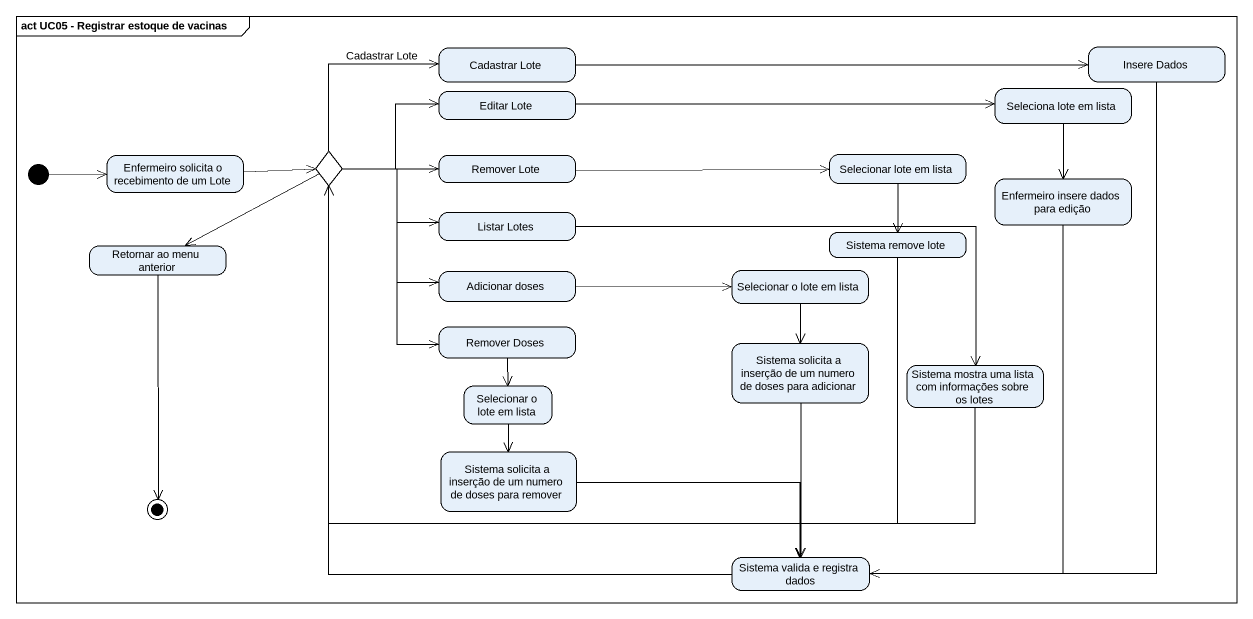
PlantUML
@startuml
mainframe act UC05 - Registrar estoque de vacinas
hide empty description
state "Cadastrar Lote" as Cadastrar_Lote
state "Insere Dados" as Insere_Dados
state "Editar Lote" as Editar_Lote
state "Seleciona lote em lista" as Seleciona_lote_em_lista
state choice1 <<choice>>
state "Enfermeiro solicita o recebimento de um Lote" as Enfermeiro_solicita_o
state "Remover Lote" as Remover_Lote
state "Selecionar lote em lista" as Selecionar_lote_em_lista
state "Enfermeiro insere dados para edição" as Enfermeiro_insere_dados
state "Listar Lotes" as Listar_Lotes
state "Sistema remove lote" as Sistema_remove_lote
state "Retornar ao menu anterior" as Retornar_ao_menu_anterior
state "Adicionar doses" as Adicionar_doses
state "Selecionar o lote em lista" as Selecionar_o_lote_em_lista
state "Remover Doses" as Remover_Doses
state "Sistema solicita a inserção de um numero de doses para adicionar" as Sistema_solicita_a_inserção
state "Sistema mostra uma lista com informações sobre os lotes" as Sistema_mostra_uma_lista
state "Selecionar o lote em lista" as Selecionar_o_lote_em_lista_2
state "Sistema solicita a inserção de um numero de doses para remover" as Sistema_solicita_a_inserção_2
state "Sistema valida e registra dados" as Sistema_valida_e_registra
[*] -right-> Enfermeiro_solicita_o
Cadastrar_Lote -right-> Insere_Dados
Insere_Dados --> Sistema_valida_e_registra
Editar_Lote -right-> Seleciona_lote_em_lista
Seleciona_lote_em_lista --> Enfermeiro_insere_dados
choice1 -right-> Cadastrar_Lote : Cadastrar Lote
choice1 -right-> Editar_Lote
choice1 -right-> Remover_Lote
choice1 -right-> Listar_Lotes
choice1 -left-> Retornar_ao_menu_anterior
choice1 --> Adicionar_doses
choice1 --> Remover_Doses
Enfermeiro_solicita_o -right-> choice1
Remover_Lote -right-> Selecionar_lote_em_lista
Selecionar_lote_em_lista --> Sistema_remove_lote
Enfermeiro_insere_dados --> Sistema_valida_e_registra
Listar_Lotes -right-> Sistema_mostra_uma_lista
Sistema_remove_lote -left-> choice1
Adicionar_doses -right-> Selecionar_o_lote_em_lista
Selecionar_o_lote_em_lista --> Sistema_solicita_a_inserção
Remover_Doses --> Selecionar_o_lote_em_lista_2
Sistema_solicita_a_inserção --> Sistema_valida_e_registra
Sistema_mostra_uma_lista -left-> choice1
Selecionar_o_lote_em_lista_2 --> Sistema_solicita_a_inserção_2
Sistema_solicita_a_inserção_2 -right-> Sistema_valida_e_registra
Sistema_valida_e_registra -up-> choice1
Retornar_ao_menu_anterior --> [*]
@enduml
